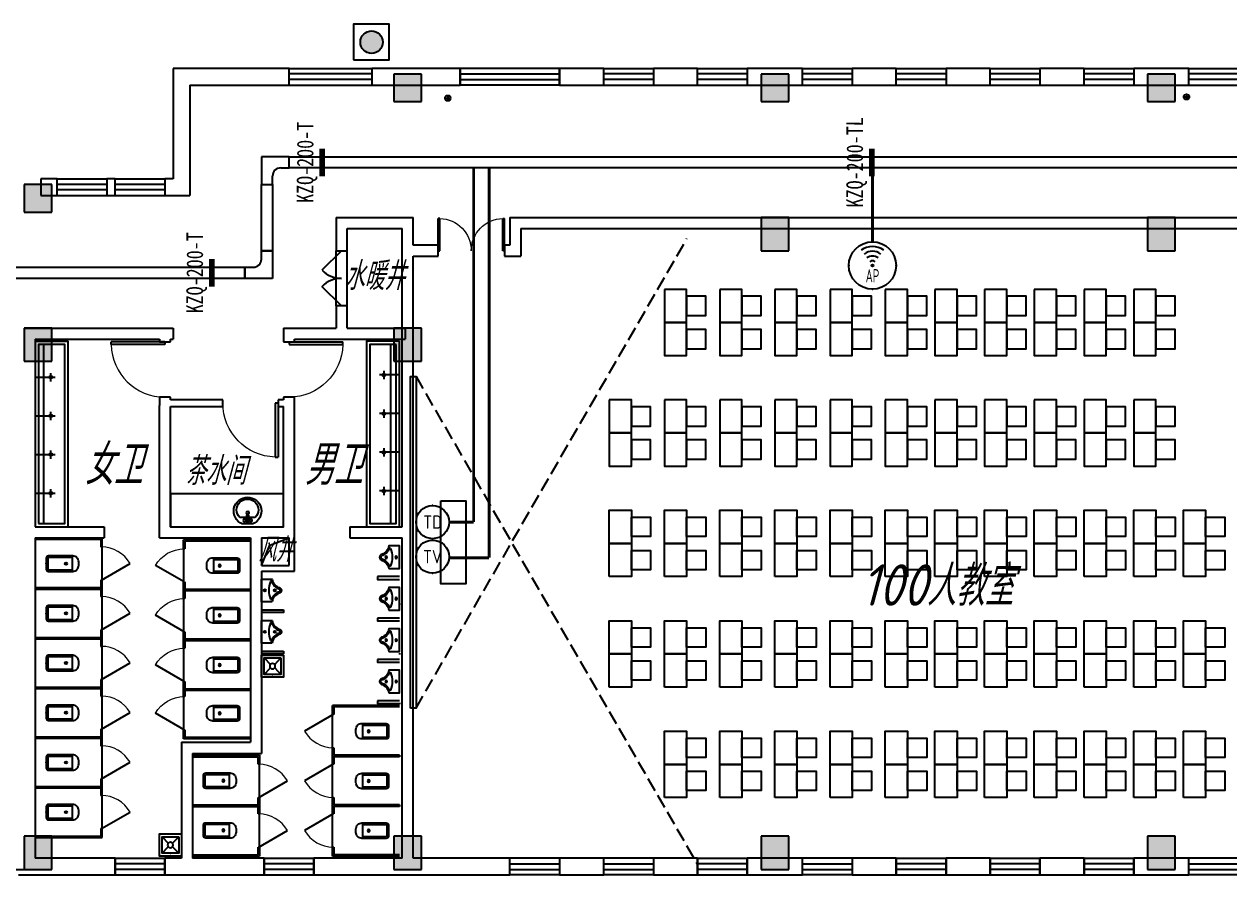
# Model space of a CAD drawing. Extents: x 1333527 to 1855755, y 1020844 to 1581249.
# Drawn here: x 1414274 to 1436099, y 1116977 to 1132380 of the extents above; entities that cross this region are included whole.
import ezdxf
from ezdxf.enums import TextEntityAlignment as Align

# ---------------------------------------------------------------- set-up
doc = ezdxf.new("R2010")
doc.units = 0
doc.header["$LTSCALE"] = 1000
doc.header["$PDSIZE"] = 5
doc.linetypes.add('DASH', pattern=[0.35, 0.25, -0.1])
doc.layers.add('1-建筑底图', color=8, linetype='Continuous', plot=False)
for name, color, linetype in [('CABLETRAY_PDS', 4, 'Continuous'), ('EQUIP-通讯', 3, 'Continuous'), ('WIRE-综合布线', 5, 'Continuous'), ('厨卫', 252, 'Continuous'), ('家具', 8, 'Continuous'), ('建筑-柱子', 9, 'Continuous'), ('建筑-柱子-填充', 8, 'Continuous'), ('抗震支吊架', 2, 'Continuous'), ('排水', 153, 'Continuous'), ('防火分区', 6, 'Continuous')]:
    doc.layers.add(name, color=color, linetype=linetype)
doc.styles.add('_TEL_ATTDEF', font='gbenor', dxfattribs={"bigfont": 'gbcbig'})
doc.styles.add('_TEL_DIM', font='SIMPLEX', dxfattribs={"width": 0.8, "height": 3.5, "bigfont": 'HZTXT'})
doc.styles.add('kzcad', font='', dxfattribs={"width": 0.8})
doc.styles.get("Standard").update_dxf_attribs({"font": 'gbeitc.shx', "bigfont": 'gbcbig.shx'})
doc.styles.get('kzcad').set_extended_font_data('SimSun')
doc.linetypes.add('JIEDI', pattern='A,1.25,-0.25,0.25,-0.25,0.625,["/",Standard,S=0.6,R=0,X=0,Y=-0.3],0.625,-0.25,0.25,-0.25', length=4)

# ---------------------------------------------------------------- blocks, each defined once
blk = doc.blocks.new('$equip_U$00000076(win7-PC-hzk)')
blk.add_circle((0, 0.5), 0.5)
for p in [(0, 0.999), (-0.5, 0.5), (0.5, 0.5)]:
    blk.add_point(p)
at = {"color": 7, "style": '_TEL_DIM'}
blk.add_attdef('$TEXT$', text='', height=0.4, dxfattribs=at).set_placement((0, 0.5), align=Align.MIDDLE_CENTER)
at = {"color": 7, "style": '_TEL_DIM', "flags": 1}
for tag in ['A', 'REMARK']:
    blk.add_attdef(tag, text='', height=0.00002, dxfattribs=at).set_placement((0, 0), align=Align.MIDDLE_CENTER)
blk = doc.blocks.new('$equip_U$00000088(win7-PC-hzk)')
blk.add_circle((0, 0.5), 0.5)
for p in [(0, 0.999), (-0.5, 0.5), (0.5, 0.5)]:
    blk.add_point(p)
at = {"color": 7, "style": '_TEL_DIM'}
blk.add_attdef('$TEXT$', text='', height=0.4, dxfattribs=at).set_placement((0, 0.5), align=Align.MIDDLE_CENTER)
at = {"color": 7, "style": '_TEL_DIM', "flags": 1}
for tag in ['A', 'REMARK']:
    blk.add_attdef(tag, text='', height=0.00002, dxfattribs=at).set_placement((0, 0), align=Align.MIDDLE_CENTER)
blk = doc.blocks.new('$equip_U$00000091(win7-PC-hzk)')
for radius in [0.714, 0.0272]:
    blk.add_circle((0, 0), radius)
for radius in [0.571, 0.428, 0.285, 0.143]:
    blk.add_arc((0, 0), radius, 53.7049, 126.2951)
for p in [(0, 0.714), (-0.714, 0), (0.714, 0), (0, -0.714)]:
    blk.add_point(p)
at = {"color": 7, "style": '_TEL_DIM', "flags": 1}
for tag in ['A', 'REMARK']:
    blk.add_attdef(tag, text='', height=0.00002, dxfattribs=at).set_placement((0, 0), align=Align.MIDDLE_CENTER)
at = {"color": 7, "style": '_TEL_DIM', "width": 0.7}
blk.add_attdef('$TEXT$', text='', height=0.4, dxfattribs=at).set_placement((0, -0.31), align=Align.MIDDLE_CENTER)
blk = doc.blocks.new('jj')
at = {"layer": '家具', "linetype": 'DASH'}
for points in [[(710804, 819533), (715712, 828033)], [(710804, 825533), (715896, 816713)]]:
    blk.add_lwpolyline(points, dxfattribs=at)
at = {"layer": '家具'}
for points in [[(715304, 827113), (715304, 826513), (715704, 826513), (715704, 827113)], [(715704, 826988), (715704, 826638), (716054, 826638), (716054, 826988)], [(716304, 827113), (716304, 826513), (716704, 826513), (716704, 827113)], [(716704, 826988), (716704, 826638), (717054, 826638), (717054, 826988)], [(717304, 827113), (717304, 826513), (717704, 826513), (717704, 827113)], [(717704, 826988), (717704, 826638), (718054, 826638), (718054, 826988)], [(718304, 827113), (718304, 826513), (718704, 826513), (718704, 827113)], [(718704, 826988), (718704, 826638), (719054, 826638), (719054, 826988)], [(719304, 827113), (719304, 826513), (719704, 826513), (719704, 827113)], [(719704, 826988), (719704, 826638), (720054, 826638), (720054, 826988)], [(720204, 827113), (720204, 826513), (720604, 826513), (720604, 827113)], [(720604, 826988), (720604, 826638), (720954, 826638), (720954, 826988)], [(721104, 827113), (721104, 826513), (721504, 826513), (721504, 827113)], [(721504, 826988), (721504, 826638), (721854, 826638), (721854, 826988)], [(722004, 827113), (722004, 826513), (722404, 826513), (722404, 827113)], [(722404, 826988), (722404, 826638), (722754, 826638), (722754, 826988)], [(722904, 827113), (722904, 826513), (723304, 826513), (723304, 827113)], [(723304, 826988), (723304, 826638), (723654, 826638), (723654, 826988)], [(723804, 827113), (723804, 826513), (724204, 826513), (724204, 827113)], [(724204, 826988), (724204, 826638), (724554, 826638), (724554, 826988)], [(715304, 826513), (715304, 825913), (715704, 825913), (715704, 826513)], [(715704, 826388), (715704, 826038), (716054, 826038), (716054, 826388)], [(716304, 826513), (716304, 825913), (716704, 825913), (716704, 826513)], [(716704, 826388), (716704, 826038), (717054, 826038), (717054, 826388)], [(717304, 826513), (717304, 825913), (717704, 825913), (717704, 826513)], [(717704, 826388), (717704, 826038), (718054, 826038), (718054, 826388)], [(718304, 826513), (718304, 825913), (718704, 825913), (718704, 826513)], [(718704, 826388), (718704, 826038), (719054, 826038), (719054, 826388)], [(719304, 826513), (719304, 825913), (719704, 825913), (719704, 826513)], [(719704, 826388), (719704, 826038), (720054, 826038), (720054, 826388)], [(720204, 826513), (720204, 825913), (720604, 825913), (720604, 826513)], [(720604, 826388), (720604, 826038), (720954, 826038), (720954, 826388)], [(721104, 826513), (721104, 825913), (721504, 825913), (721504, 826513)], [(721504, 826388), (721504, 826038), (721854, 826038), (721854, 826388)], [(722004, 826513), (722004, 825913), (722404, 825913), (722404, 826513)], [(722404, 826388), (722404, 826038), (722754, 826038), (722754, 826388)], [(722904, 826513), (722904, 825913), (723304, 825913), (723304, 826513)], [(723304, 826388), (723304, 826038), (723654, 826038), (723654, 826388)], [(723804, 826513), (723804, 825913), (724204, 825913), (724204, 826513)], [(724204, 826388), (724204, 826038), (724554, 826038), (724554, 826388)], [(710704, 819533), (710704, 825533), (710804, 825533), (710804, 819533)], [(714304, 825113), (714304, 824513), (714704, 824513), (714704, 825113)], [(714704, 824988), (714704, 824638), (715054, 824638), (715054, 824988)], [(715304, 825113), (715304, 824513), (715704, 824513), (715704, 825113)], [(715704, 824988), (715704, 824638), (716054, 824638), (716054, 824988)], [(716304, 825113), (716304, 824513), (716704, 824513), (716704, 825113)], [(716704, 824988), (716704, 824638), (717054, 824638), (717054, 824988)], [(717304, 825113), (717304, 824513), (717704, 824513), (717704, 825113)], [(717704, 824988), (717704, 824638), (718054, 824638), (718054, 824988)], [(718304, 825113), (718304, 824513), (718704, 824513), (718704, 825113)], [(718704, 824988), (718704, 824638), (719054, 824638), (719054, 824988)], [(719304, 825113), (719304, 824513), (719704, 824513), (719704, 825113)], [(719704, 824988), (719704, 824638), (720054, 824638), (720054, 824988)], [(720204, 825113), (720204, 824513), (720604, 824513), (720604, 825113)], [(720604, 824988), (720604, 824638), (720954, 824638), (720954, 824988)], [(721104, 825113), (721104, 824513), (721504, 824513), (721504, 825113)], [(721504, 824988), (721504, 824638), (721854, 824638), (721854, 824988)], [(722004, 825113), (722004, 824513), (722404, 824513), (722404, 825113)], [(722404, 824988), (722404, 824638), (722754, 824638), (722754, 824988)], [(722904, 825113), (722904, 824513), (723304, 824513), (723304, 825113)], [(723304, 824988), (723304, 824638), (723654, 824638), (723654, 824988)], [(723804, 825113), (723804, 824513), (724204, 824513), (724204, 825113)], [(724204, 824988), (724204, 824638), (724554, 824638), (724554, 824988)], [(714304, 824513), (714304, 823913), (714704, 823913), (714704, 824513)], [(714704, 824388), (714704, 824038), (715054, 824038), (715054, 824388)], [(715304, 824513), (715304, 823913), (715704, 823913), (715704, 824513)], [(715704, 824388), (715704, 824038), (716054, 824038), (716054, 824388)], [(716304, 824513), (716304, 823913), (716704, 823913), (716704, 824513)], [(716704, 824388), (716704, 824038), (717054, 824038), (717054, 824388)], [(717304, 824513), (717304, 823913), (717704, 823913), (717704, 824513)], [(717704, 824388), (717704, 824038), (718054, 824038), (718054, 824388)], [(718304, 824513), (718304, 823913), (718704, 823913), (718704, 824513)], [(718704, 824388), (718704, 824038), (719054, 824038), (719054, 824388)], [(719304, 824513), (719304, 823913), (719704, 823913), (719704, 824513)], [(719704, 824388), (719704, 824038), (720054, 824038), (720054, 824388)], [(720204, 824513), (720204, 823913), (720604, 823913), (720604, 824513)], [(720604, 824388), (720604, 824038), (720954, 824038), (720954, 824388)], [(721104, 824513), (721104, 823913), (721504, 823913), (721504, 824513)], [(721504, 824388), (721504, 824038), (721854, 824038), (721854, 824388)], [(722004, 824513), (722004, 823913), (722404, 823913), (722404, 824513)], [(722404, 824388), (722404, 824038), (722754, 824038), (722754, 824388)], [(722904, 824513), (722904, 823913), (723304, 823913), (723304, 824513)], [(723304, 824388), (723304, 824038), (723654, 824038), (723654, 824388)], [(723804, 824513), (723804, 823913), (724204, 823913), (724204, 824513)], [(724204, 824388), (724204, 824038), (724554, 824038), (724554, 824388)], [(711254, 823283), (711704, 823283), (711704, 821783), (711254, 821783)], [(714304, 822513), (714304, 823113), (714704, 823113), (714704, 822513)], [(715304, 822513), (715304, 823113), (715704, 823113), (715704, 822513)], [(716304, 822513), (716304, 823113), (716704, 823113), (716704, 822513)], [(717304, 822513), (717304, 823113), (717704, 823113), (717704, 822513)], [(718304, 822513), (718304, 823113), (718704, 823113), (718704, 822513)], [(719304, 822513), (719304, 823113), (719704, 823113), (719704, 822513)], [(720204, 822513), (720204, 823113), (720604, 823113), (720604, 822513)], [(721104, 822513), (721104, 823113), (721504, 823113), (721504, 822513)], [(722004, 822513), (722004, 823113), (722404, 823113), (722404, 822513)], [(722904, 822513), (722904, 823113), (723304, 823113), (723304, 822513)], [(723804, 822513), (723804, 823113), (724204, 823113), (724204, 822513)], [(724704, 822513), (724704, 823113), (725104, 823113), (725104, 822513)], [(714704, 822638), (714704, 822988), (715054, 822988), (715054, 822638)], [(715704, 822638), (715704, 822988), (716054, 822988), (716054, 822638)], [(716704, 822638), (716704, 822988), (717054, 822988), (717054, 822638)], [(717704, 822638), (717704, 822988), (718054, 822988), (718054, 822638)], [(718704, 822638), (718704, 822988), (719054, 822988), (719054, 822638)], [(719704, 822638), (719704, 822988), (720054, 822988), (720054, 822638)], [(720604, 822638), (720604, 822988), (720954, 822988), (720954, 822638)], [(721504, 822638), (721504, 822988), (721854, 822988), (721854, 822638)], [(722404, 822638), (722404, 822988), (722754, 822988), (722754, 822638)], [(723304, 822638), (723304, 822988), (723654, 822988), (723654, 822638)], [(724204, 822638), (724204, 822988), (724554, 822988), (724554, 822638)], [(725104, 822638), (725104, 822988), (725454, 822988), (725454, 822638)], [(714304, 821913), (714304, 822513), (714704, 822513), (714704, 821913)], [(714704, 822038), (714704, 822388), (715054, 822388), (715054, 822038)], [(715304, 821913), (715304, 822513), (715704, 822513), (715704, 821913)], [(715704, 822038), (715704, 822388), (716054, 822388), (716054, 822038)], [(716304, 821913), (716304, 822513), (716704, 822513), (716704, 821913)], [(716704, 822038), (716704, 822388), (717054, 822388), (717054, 822038)], [(717304, 821913), (717304, 822513), (717704, 822513), (717704, 821913)], [(717704, 822038), (717704, 822388), (718054, 822388), (718054, 822038)], [(718304, 821913), (718304, 822513), (718704, 822513), (718704, 821913)], [(718704, 822038), (718704, 822388), (719054, 822388), (719054, 822038)], [(719304, 821913), (719304, 822513), (719704, 822513), (719704, 821913)], [(719704, 822038), (719704, 822388), (720054, 822388), (720054, 822038)], [(720204, 821913), (720204, 822513), (720604, 822513), (720604, 821913)], [(720604, 822038), (720604, 822388), (720954, 822388), (720954, 822038)], [(721104, 821913), (721104, 822513), (721504, 822513), (721504, 821913)], [(721504, 822038), (721504, 822388), (721854, 822388), (721854, 822038)], [(722004, 821913), (722004, 822513), (722404, 822513), (722404, 821913)], [(722404, 822038), (722404, 822388), (722754, 822388), (722754, 822038)], [(722904, 821913), (722904, 822513), (723304, 822513), (723304, 821913)], [(723304, 822038), (723304, 822388), (723654, 822388), (723654, 822038)], [(723804, 821913), (723804, 822513), (724204, 822513), (724204, 821913)], [(724204, 822038), (724204, 822388), (724554, 822388), (724554, 822038)], [(724704, 821913), (724704, 822513), (725104, 822513), (725104, 821913)], [(725104, 822038), (725104, 822388), (725454, 822388), (725454, 822038)], [(714304, 820513), (714304, 821113), (714704, 821113), (714704, 820513)], [(715304, 820513), (715304, 821113), (715704, 821113), (715704, 820513)], [(716304, 820513), (716304, 821113), (716704, 821113), (716704, 820513)], [(717304, 820513), (717304, 821113), (717704, 821113), (717704, 820513)], [(718304, 820513), (718304, 821113), (718704, 821113), (718704, 820513)], [(719304, 820513), (719304, 821113), (719704, 821113), (719704, 820513)], [(720204, 820513), (720204, 821113), (720604, 821113), (720604, 820513)], [(721104, 820513), (721104, 821113), (721504, 821113), (721504, 820513)], [(722004, 820513), (722004, 821113), (722404, 821113), (722404, 820513)], [(722904, 820513), (722904, 821113), (723304, 821113), (723304, 820513)], [(723804, 820513), (723804, 821113), (724204, 821113), (724204, 820513)], [(724704, 820513), (724704, 821113), (725104, 821113), (725104, 820513)], [(714704, 820638), (714704, 820988), (715054, 820988), (715054, 820638)], [(715704, 820638), (715704, 820988), (716054, 820988), (716054, 820638)], [(716704, 820638), (716704, 820988), (717054, 820988), (717054, 820638)], [(717704, 820638), (717704, 820988), (718054, 820988), (718054, 820638)], [(718704, 820638), (718704, 820988), (719054, 820988), (719054, 820638)], [(719704, 820638), (719704, 820988), (720054, 820988), (720054, 820638)], [(720604, 820638), (720604, 820988), (720954, 820988), (720954, 820638)], [(721504, 820638), (721504, 820988), (721854, 820988), (721854, 820638)], [(722404, 820638), (722404, 820988), (722754, 820988), (722754, 820638)], [(723304, 820638), (723304, 820988), (723654, 820988), (723654, 820638)], [(724204, 820638), (724204, 820988), (724554, 820988), (724554, 820638)], [(725104, 820638), (725104, 820988), (725454, 820988), (725454, 820638)], [(714304, 819913), (714304, 820513), (714704, 820513), (714704, 819913)], [(715304, 819913), (715304, 820513), (715704, 820513), (715704, 819913)], [(716304, 819913), (716304, 820513), (716704, 820513), (716704, 819913)], [(717304, 819913), (717304, 820513), (717704, 820513), (717704, 819913)], [(718304, 819913), (718304, 820513), (718704, 820513), (718704, 819913)], [(719304, 819913), (719304, 820513), (719704, 820513), (719704, 819913)], [(720204, 819913), (720204, 820513), (720604, 820513), (720604, 819913)], [(721104, 819913), (721104, 820513), (721504, 820513), (721504, 819913)], [(722004, 819913), (722004, 820513), (722404, 820513), (722404, 819913)], [(722904, 819913), (722904, 820513), (723304, 820513), (723304, 819913)], [(723804, 819913), (723804, 820513), (724204, 820513), (724204, 819913)], [(724704, 819913), (724704, 820513), (725104, 820513), (725104, 819913)], [(714704, 820038), (714704, 820388), (715054, 820388), (715054, 820038)], [(715704, 820038), (715704, 820388), (716054, 820388), (716054, 820038)], [(716704, 820038), (716704, 820388), (717054, 820388), (717054, 820038)], [(717704, 820038), (717704, 820388), (718054, 820388), (718054, 820038)], [(718704, 820038), (718704, 820388), (719054, 820388), (719054, 820038)], [(719704, 820038), (719704, 820388), (720054, 820388), (720054, 820038)], [(720604, 820038), (720604, 820388), (720954, 820388), (720954, 820038)], [(721504, 820038), (721504, 820388), (721854, 820388), (721854, 820038)], [(722404, 820038), (722404, 820388), (722754, 820388), (722754, 820038)], [(723304, 820038), (723304, 820388), (723654, 820388), (723654, 820038)], [(724204, 820038), (724204, 820388), (724554, 820388), (724554, 820038)], [(725104, 820038), (725104, 820388), (725454, 820388), (725454, 820038)], [(715304, 818513), (715304, 819113), (715704, 819113), (715704, 818513)], [(716304, 818513), (716304, 819113), (716704, 819113), (716704, 818513)], [(717304, 818513), (717304, 819113), (717704, 819113), (717704, 818513)], [(718304, 818513), (718304, 819113), (718704, 819113), (718704, 818513)], [(719304, 818513), (719304, 819113), (719704, 819113), (719704, 818513)], [(720204, 818513), (720204, 819113), (720604, 819113), (720604, 818513)], [(721104, 818513), (721104, 819113), (721504, 819113), (721504, 818513)], [(722004, 818513), (722004, 819113), (722404, 819113), (722404, 818513)], [(722904, 818513), (722904, 819113), (723304, 819113), (723304, 818513)], [(723804, 818513), (723804, 819113), (724204, 819113), (724204, 818513)], [(724704, 818513), (724704, 819113), (725104, 819113), (725104, 818513)], [(715704, 818638), (715704, 818988), (716054, 818988), (716054, 818638)], [(716704, 818638), (716704, 818988), (717054, 818988), (717054, 818638)], [(717704, 818638), (717704, 818988), (718054, 818988), (718054, 818638)], [(718704, 818638), (718704, 818988), (719054, 818988), (719054, 818638)], [(719704, 818638), (719704, 818988), (720054, 818988), (720054, 818638)], [(720604, 818638), (720604, 818988), (720954, 818988), (720954, 818638)], [(721504, 818638), (721504, 818988), (721854, 818988), (721854, 818638)], [(722404, 818638), (722404, 818988), (722754, 818988), (722754, 818638)], [(723304, 818638), (723304, 818988), (723654, 818988), (723654, 818638)], [(724204, 818638), (724204, 818988), (724554, 818988), (724554, 818638)], [(725104, 818638), (725104, 818988), (725454, 818988), (725454, 818638)], [(715304, 817913), (715304, 818513), (715704, 818513), (715704, 817913)], [(716304, 817913), (716304, 818513), (716704, 818513), (716704, 817913)], [(717304, 817913), (717304, 818513), (717704, 818513), (717704, 817913)], [(718304, 817913), (718304, 818513), (718704, 818513), (718704, 817913)], [(719304, 817913), (719304, 818513), (719704, 818513), (719704, 817913)], [(720204, 817913), (720204, 818513), (720604, 818513), (720604, 817913)], [(721104, 817913), (721104, 818513), (721504, 818513), (721504, 817913)], [(722004, 817913), (722004, 818513), (722404, 818513), (722404, 817913)], [(722904, 817913), (722904, 818513), (723304, 818513), (723304, 817913)], [(723804, 817913), (723804, 818513), (724204, 818513), (724204, 817913)], [(724704, 817913), (724704, 818513), (725104, 818513), (725104, 817913)], [(715704, 818038), (715704, 818388), (716054, 818388), (716054, 818038)], [(716704, 818038), (716704, 818388), (717054, 818388), (717054, 818038)], [(717704, 818038), (717704, 818388), (718054, 818388), (718054, 818038)], [(718704, 818038), (718704, 818388), (719054, 818388), (719054, 818038)], [(719704, 818038), (719704, 818388), (720054, 818388), (720054, 818038)], [(720604, 818038), (720604, 818388), (720954, 818388), (720954, 818038)], [(721504, 818038), (721504, 818388), (721854, 818388), (721854, 818038)], [(722404, 818038), (722404, 818388), (722754, 818388), (722754, 818038)], [(723304, 818038), (723304, 818388), (723654, 818388), (723654, 818038)], [(724204, 818038), (724204, 818388), (724554, 818388), (724554, 818038)], [(725104, 818038), (725104, 818388), (725454, 818388), (725454, 818038)]]:
    blk.add_lwpolyline(points, close=True, dxfattribs=at)
blk = doc.blocks.new('$lvtry$00000202')
at = {"color": 0}
for p, q in [((-110, -40, 0), (-110, -470, 0)), ((100, -30, 0), (-100, -30, 0)), ((110, -470, 0), (110, -40, 0)), ((140, -470, 0), (-140, -470, 0))]:
    blk.add_line(p, q, dxfattribs=at)
at = {"color": 0, "elevation": 0}
blk.add_lwpolyline([(140, -40, 0.414214), (100, 0), (-100, 0, 0.414214), (-140, -40), (-140, -480, 0.414214), (-30, -590), (30, -590, 0.414214), (140, -480)], format="xyb", close=True, dxfattribs=at)
at = {"color": 0}
blk.add_circle((0, -359, 0), 20, dxfattribs=at)
for centre, start, end in [((-100, -40, 0), 90, 180), ((100, -40, 0), 0, 90)]:
    blk.add_arc(centre, 10, start, end, dxfattribs=at)
for p in [(0, 0, 0), (0, -359, 0)]:
    blk.add_point(p, dxfattribs=at)
blk = doc.blocks.new('$TCHSYS$APDOOR2D')
blk.add_line((0.5, 0), (0, 0.866))
at = {"lineweight": 13}
blk.add_arc((0.5, 0), 1, 120, 180, dxfattribs=at)
blk = doc.blocks.new('jjj')
at = {"layer": '家具'}
for p, q in [((710644, 826153), (710644, 822913)), ((710804, 825603), (710444, 825603)), ((710804, 824903), (710444, 824903)), ((710804, 824203), (710444, 824203)), ((710804, 823503), (710444, 823503))]:
    blk.add_line(p, q, dxfattribs=at)
for points in [[(710804, 826213), (710204, 826213), (710204, 822853), (710804, 822853), (710804, 826213)], [(710519, 825678), (710519, 825528)], [(710519, 824978), (710519, 824828)], [(710519, 824278), (710519, 824128)], [(710519, 823578), (710519, 823428)]]:
    blk.add_lwpolyline(points, dxfattribs=at)
blk.add_lwpolyline([(710744, 826153), (710264, 826153), (710264, 822913), (710744, 822913)], close=True, dxfattribs=at)
for centre in [(710519, 825603), (710519, 824903), (710519, 824203), (710519, 823503)]:
    blk.add_circle(centre, 25, dxfattribs=at)
blk = doc.blocks.new('$lvtry$00000191')
for p, q in [((-150, -150), (-39, -269)), ((39, -269), (150, -150)), ((-150, -450), (-39, -331)), ((39, -331), (150, -450))]:
    blk.add_line(p, q)
for points in [[(200, -500), (200, -100), (-200, -100), (-200, -500)], [(150, -450), (150, -150), (-150, -150), (-150, -450)]]:
    blk.add_lwpolyline(points, close=True)
blk.add_circle((0, -300), 50)
blk.add_point((0, -150))
blk = doc.blocks.new('$lvtry$00000222')
at = {"layer": '厨卫', "elevation": 0}
blk.add_lwpolyline([(-205, -191), (-205, 0), (205, 0), (205, -191, 0.268068), (51, -323, -0.317765), (0, -360, -0.317765), (-51, -323, 0.268068)], format="xyb", close=True, dxfattribs=at)
at = {"layer": '厨卫'}
for centre in [(0, -60, 0), (0, -242, 0)]:
    blk.add_circle(centre, 20, dxfattribs=at)
for centre, radius, start, end in [((-152, -175, 0), 10, 114.1084, 248.1394), ((5, -526, 0), 395, 66.6675, 114.1084), ((-243, -401, 0), 233, 19.2639, 68.1394), ((243, -401, 0), 233, 110.4941, 160.7361), ((158, -173, 0), 10, 290.4941, 66.6675), ((0, -316, 0), 24, 199.2639, 269.4998), ((0, -316, 0), 24, 270.5002, 340.7361)]:
    blk.add_arc(centre, radius, start, end, dxfattribs=at)
for p in [(0, -60, 0), (0, -242, 0)]:
    blk.add_point(p, dxfattribs=at)
blk = doc.blocks.new('ng')
at = {"layer": '排水'}
for p, q in [((345991, 781358), (346091, 781358)), ((346041, 781408), (346041, 781308))]:
    blk.add_line(p, q, dxfattribs=at)
blk.add_circle((346041, 781358), 50, dxfattribs=at)
blk = doc.blocks.new('A$C4670417C')
at = {"layer": '建筑-柱子-填充'}
for points in [[(61200, 90300), (60700, 90300), (60700, 89800), (61200, 89800)], [(67850, 90300), (67350, 90300), (67350, 89800), (67850, 89800)], [(74850, 90300), (74350, 90300), (74350, 89800), (74850, 89800)], [(54500, 88300), (54000, 88300), (54000, 87800), (54500, 87800)], [(67850, 87700), (67350, 87700), (67350, 87100), (67850, 87100)], [(74850, 87700), (74350, 87700), (74350, 87100), (74850, 87100)], [(54500, 85700), (54000, 85700), (54000, 85100), (54500, 85100)], [(61200, 85700), (60700, 85700), (60700, 85100), (61200, 85100)], [(54500, 76500), (54000, 76500), (54000, 75900), (54500, 75900)], [(61200, 76500), (60700, 76500), (60700, 75900), (61200, 75900)], [(67850, 76500), (67350, 76500), (67350, 75900), (67850, 75900)], [(74850, 76500), (74350, 76500), (74350, 75900), (74850, 75900)]]:
    blk.add_hatch(color=256, dxfattribs=at).paths.add_polyline_path(points)
at = {"layer": '建筑-柱子'}
for p, q in [((61200, 90300), (60700, 90300)), ((60700, 90300), (60700, 89800)), ((61200, 89800), (61200, 90300)), ((67850, 90300), (67350, 90300)), ((67350, 90300), (67350, 89800)), ((67850, 89800), (67850, 90300)), ((74850, 90300), (74350, 90300)), ((74350, 90300), (74350, 89800)), ((74850, 89800), (74850, 90300)), ((60700, 89800), (61200, 89800)), ((67350, 89800), (67850, 89800)), ((74350, 89800), (74850, 89800)), ((54500, 88300), (54000, 88300)), ((54000, 88300), (54000, 87800)), ((54500, 87800), (54500, 88300)), ((54000, 87800), (54500, 87800)), ((67850, 87700), (67350, 87700)), ((67350, 87700), (67350, 87100)), ((67850, 87100), (67850, 87700)), ((74850, 87700), (74350, 87700)), ((74350, 87700), (74350, 87100)), ((74850, 87100), (74850, 87700)), ((67350, 87100), (67850, 87100)), ((74350, 87100), (74850, 87100)), ((54500, 85700), (54000, 85700)), ((54000, 85700), (54000, 85100)), ((54500, 85100), (54500, 85700)), ((61200, 85700), (60700, 85700)), ((60700, 85700), (60700, 85100)), ((61200, 85100), (61200, 85700)), ((54000, 85100), (54500, 85100)), ((60700, 85100), (61200, 85100)), ((54500, 76500), (54000, 76500)), ((54000, 76500), (54000, 75900)), ((54500, 75900), (54500, 76500)), ((61200, 76500), (60700, 76500)), ((60700, 76500), (60700, 75900)), ((61200, 75900), (61200, 76500)), ((67850, 76500), (67350, 76500)), ((67350, 76500), (67350, 75900)), ((67850, 75900), (67850, 76500)), ((74850, 76500), (74350, 76500)), ((74350, 76500), (74350, 75900)), ((74850, 75900), (74850, 76500)), ((54000, 75900), (54500, 75900)), ((60700, 75900), (61200, 75900)), ((67350, 75900), (67850, 75900)), ((74350, 75900), (74850, 75900))]:
    blk.add_line(p, q, dxfattribs=at)
blk = doc.blocks.new('A$C2CDD3BEF')
at = {"layer": '防火分区'}
h = blk.add_hatch(color=7, dxfattribs=at)
h.dxf.hatch_style = 1
edge = h.paths.add_edge_path()
edge.add_arc((460, 446), 282, 0, 360)
at = {"layer": '防火分区', "color": 7}
blk.add_lwpolyline([(0, 0), (900, 0), (900, 900), (0, 900)], close=True, dxfattribs=at)
blk.add_circle((460, 446), 282, dxfattribs=at)
blk = doc.blocks.new('$WINLIB2D$00000001')
at = {"color": 0}
for points in [[(-0.5, 0.5), (-0.5, -0.5)], [(-0.5, 0.5), (0.5, 0.5)], [(0.5, -0.5), (0.5, 0.5)], [(0.5, 0.167), (-0.5, 0.167)], [(0.5, -0.167), (-0.5, -0.167)], [(-0.5, -0.5), (0.5, -0.5)]]:
    blk.add_lwpolyline(points, dxfattribs=at)
blk = doc.blocks.new('$DorLib2D$00000116')
at = {"color": 0}
for p, q in [((-0.5, 0), (-0.146, 0.354)), ((0.5, 0), (0.146, 0.354))]:
    blk.add_line(p, q, dxfattribs=at)
for centre, start, end in [((-0.5, 0), 0, 45), ((0.5, 0), 135, 180)]:
    blk.add_arc(centre, 0.5, start, end, dxfattribs=at)
blk = doc.blocks.new('$DorLib2D$00000001')
for p, q in [((0.45, 0.975), (0.5, 0.975)), ((0.45, 0), (0.45, 0.975)), ((0.5, 0), (0.5, 0.975)), ((0.5, 0), (0.45, 0))]:
    blk.add_line(p, q)
at = {"lineweight": 13}
blk.add_arc((0.475, 0), 0.975, 91.4693, 180, dxfattribs=at)
blk = doc.blocks.new('$plan$00001628')
for p, q in [((-20, 0), (20, 0)), ((20, 0), (20, -150)), ((-23, -104), (-144, -104)), ((-20, -150), (-20, 0)), ((20, -150), (-20, -150)), ((136, -104), (24, -104))]:
    blk.add_line(p, q)
blk.add_lwpolyline([(-97, 9, 5.110404), (92, 9)], format="xyb", close=True)
for centre, radius in [((-57, -52), 26.7), ((0, -190), 27.8), ((57, -52), 26.7)]:
    blk.add_circle(centre, radius)
blk.add_arc((-4, -243), 197, 135.2527, 44.7473)
blk = doc.blocks.new('$DorLib2D$00000002')
for p, q in [((-0.5, 0), (-0.5, 0.4875)), ((-0.475, 0.4875), (-0.5, 0.4875)), ((-0.475, 0), (-0.475, 0.4875)), ((0.475, 0), (0.475, 0.4875)), ((0.475, 0.4875), (0.5, 0.4875)), ((0.5, 0), (0.5, 0.4875)), ((-0.5, 0), (-0.475, 0)), ((0.5, 0), (0.475, 0))]:
    blk.add_line(p, q)
at = {"lineweight": 13}
for centre, start, end in [((-0.4875, 0), 0, 88.53072), ((0.4875, 0), 91.46928, 180)]:
    blk.add_arc(centre, 0.4875, start, end, dxfattribs=at)
blk = doc.blocks.new('1-二层建筑底图')
at = {"layer": '1-建筑底图', "color": 8}
for p, q in [((57500, 85900), (57500, 83900)), ((59600, 85900), (57500, 85900)), ((59600, 85600), (59600, 85900)), ((62700, 85900), (61100, 85900)), ((61100, 85900), (61100, 85600)), ((62700, 85600), (62700, 85900)), ((65300, 85900), (64500, 85900)), ((64500, 85900), (64500, 85600)), ((65300, 85600), (65300, 85900)), ((67000, 85900), (66200, 85900)), ((66200, 85900), (66200, 85600)), ((67000, 85600), (67000, 85900)), ((68900, 85900), (67900, 85900)), ((67900, 85900), (67900, 85600)), ((68900, 85600), (68900, 85900)), ((70600, 85900), (69800, 85900)), ((69800, 85900), (69800, 85600)), ((70600, 85600), (70600, 85900)), ((72300, 85900), (71500, 85900)), ((71500, 85900), (71500, 85600)), ((72300, 85600), (72300, 85900)), ((74000, 85900), (73200, 85900)), ((73200, 85900), (73200, 85600)), ((74000, 85600), (74000, 85900)), ((75900, 85900), (74900, 85900)), ((74900, 85900), (74900, 85600)), ((75900, 85600), (75900, 85900)), ((57800, 85600), (57800, 83600)), ((57800, 85600), (59600, 85600)), ((61100, 85600), (62700, 85600)), ((64500, 85600), (65300, 85600)), ((66200, 85600), (67000, 85600)), ((67900, 85600), (68900, 85600)), ((69800, 85600), (70600, 85600)), ((71500, 85600), (72300, 85600)), ((73200, 85600), (74000, 85600)), ((74900, 85600), (75900, 85600)), ((55399.4, 83900), (55100, 83900)), ((55100, 83900), (55100, 83600)), ((55399.4, 83600), (55399.4, 83900)), ((56450, 83900), (56299.4, 83900)), ((56299.4, 83900), (56299.4, 83600)), ((56450, 83600), (56450, 83900)), ((57500, 83900), (57350, 83900)), ((57350, 83900), (57350, 83600)), ((55100, 83600), (55399.4, 83600)), ((56299.4, 83600), (56450, 83600)), ((57350, 83600), (57800, 83600)), ((60450, 83200), (60450, 82600)), ((60450, 83200), (61850, 83200)), ((61850, 82700), (61850, 83200)), ((63600, 83200), (78900, 83200)), ((63600, 83200), (63600, 82700)), ((60650, 82600), (60650, 83000)), ((60650, 83000), (61650, 83000)), ((61650, 82600), (61650, 83000)), ((63800, 83000), (78700, 83000)), ((63800, 83000), (63800, 82500)), ((60450, 82600), (60650, 82600)), ((60450, 81600), (60450, 82600)), ((60650, 81600), (60650, 82600)), ((61650, 77600), (61650, 82600)), ((62300, 82700), (61850, 82700)), ((61850, 82500), (62300, 82500)), ((61850, 77500), (61850, 82500)), ((62300, 82500), (62300, 82700)), ((63600, 82700), (63500, 82700)), ((63500, 82700), (63500, 82500)), ((63500, 82500), (63800, 82500)), ((60650, 81600), (60450, 81600)), ((60450, 81600), (60450, 81200)), ((60650, 81200), (60650, 81600)), ((54800, 81200), (57350, 81200)), ((57350, 81200), (57500, 81200)), ((57500, 81200), (57500, 81000)), ((59500, 81200), (59500, 80950)), ((59500, 81200), (60450, 81200)), ((60650, 81200), (61700, 81200)), ((61700, 81200), (61700, 81000)), ((55000, 81000), (55000, 79000)), ((55000, 81000), (57250, 81000)), ((57250, 81000), (57250, 80950)), ((57450, 81000), (57500, 81000)), ((57450, 80950), (57450, 81000)), ((59700, 80950), (59700, 81000)), ((59700, 81000), (60550, 81000)), ((60550, 81000), (61700, 81000)), ((57250, 80950), (57450, 80950)), ((59500, 80950), (59700, 80950)), ((57450, 79950), (57250, 79950)), ((57250, 79950), (57250, 79800)), ((57450, 79900), (57450, 79950)), ((58400, 79900), (57450, 79900)), ((58400, 79780), (58400, 79900)), ((59500, 79900), (59400, 79900)), ((59400, 79900), (59400, 79780)), ((59700, 79950), (59500, 79950)), ((59500, 79950), (59500, 79900)), ((59700, 79800), (59700, 79950)), ((57250, 77400), (57250, 79800)), ((57450, 79780), (58400, 79780)), ((57450, 77600), (57450, 79780)), ((59400, 79780), (59500, 79780)), ((59500, 77600), (59500, 79780)), ((59700, 77500), (59700, 79800)), ((55000, 79000), (55000, 77600)), ((55000, 77600), (56250, 77600)), ((56250, 77600), (56250, 77400)), ((57450, 77600), (59000, 77600)), ((59000, 77600), (59500, 77600)), ((59700, 76800), (59700, 77500)), ((60700, 77600), (61650, 77600)), ((60700, 77600), (60700, 77400)), ((61850, 71600), (61850, 77500)), ((55000, 77400), (56212.5, 77400)), ((55000, 77400), (55000, 77375)), ((55000, 77400), (56250, 77400)), ((55000, 77400), (55000, 71600)), ((55000, 77375), (56187.5, 77375)), ((56187.5, 77375), (56187.5, 77237.5)), ((56212.5, 77237.5), (56212.5, 77400)), ((57250, 77400), (58900, 77400)), ((57687.5, 77202.5), (57687.5, 77365)), ((58900, 77365), (57687.5, 77365)), ((57712.5, 77340), (57712.5, 77202.5)), ((58900, 77340), (57712.5, 77340)), ((58900, 77400), (58900, 76900)), ((59100, 77400), (59100, 76900)), ((59100, 77400), (59600, 77400)), ((59600, 76900), (59600, 77400)), ((60700, 77400), (61650, 77400)), ((61650, 71600), (61650, 77400)), ((56187.5, 77237.5), (56212.5, 77237.5)), ((56212.5, 72137.5), (56212.5, 77237.5)), ((57687.5, 77202.5), (57687.5, 73927.5)), ((57712.5, 77202.5), (57687.5, 77202.5)), ((58900, 76900), (58900, 73700)), ((59100, 76900), (59600, 76900)), ((56212.5, 76637.5), (56187.5, 76637.5)), ((56187.5, 76637.5), (56187.5, 76500)), ((56212.5, 76487.6), (56212.5, 76637.5)), ((59100, 76800), (59700, 76800)), ((59100, 76800), (59100, 73500)), ((61600, 76700), (61200, 76700)), ((55000, 76500), (56187.5, 76500)), ((55000, 76500), (55000, 76475)), ((55000, 76475), (56187.5, 76475)), ((56187.5, 76475), (56187.5, 76337.5)), ((56212.5, 76337.5), (56212.5, 76487.5)), ((57687.5, 76452.6), (57687.5, 76602.5)), ((57687.5, 76302.5), (57687.5, 76465)), ((58900, 76465), (57687.5, 76465)), ((57712.5, 76602.5), (57712.5, 76465)), ((57712.5, 76440), (57712.5, 76302.5)), ((58900, 76440), (57712.5, 76440)), ((58900, 76465), (58900, 76440)), ((56187.5, 76337.5), (56212.5, 76337.5)), ((57712.5, 76302.5), (57687.5, 76302.5)), ((59100, 76215), (59100, 76190)), ((61600, 76215), (61600, 76190)), ((59100, 76100), (59500, 76100)), ((56212.5, 75737.5), (56187.5, 75737.5)), ((56187.5, 75737.5), (56187.5, 75600)), ((56212.5, 75575), (56212.5, 75737.5)), ((61600, 75950), (61200, 75950)), ((55000, 75600), (56187.5, 75600)), ((55000, 75600), (55000, 75575)), ((55000, 75600), (56212.5, 75600)), ((55000, 75600), (55000, 75575)), ((55000, 75575), (56212.5, 75575)), ((55000, 75575), (56187.5, 75575)), ((56187.5, 75575), (56187.5, 75437.5)), ((56212.5, 75437.5), (56212.5, 75600)), ((57687.5, 75552.6), (57687.5, 75702.5)), ((57687.5, 75702.5), (57712.5, 75702.5)), ((57687.5, 75402.5), (57687.5, 75552.5)), ((57712.5, 75702.5), (57712.5, 75565)), ((58900, 75565), (57712.5, 75565)), ((58900, 75540), (57712.5, 75540)), ((57712.5, 75540), (57712.5, 75402.5)), ((58900, 75565), (58900, 75540)), ((56187.5, 75437.5), (56212.5, 75437.5)), ((57712.5, 75402.5), (57687.5, 75402.5)), ((59100, 75350), (59500, 75350)), ((61600, 75315), (61600, 75290)), ((61600, 75200), (61200, 75200)), ((55000, 74700), (56187.5, 74700)), ((55000, 74700), (55000, 74675)), ((55000, 74675), (56187.5, 74675)), ((56212.5, 74837.5), (56187.5, 74837.5)), ((56187.5, 74837.5), (56187.5, 74700)), ((56187.5, 74675), (56187.5, 74537.5)), ((56212.5, 74687.6), (56212.5, 74837.5)), ((56212.5, 74537.5), (56212.5, 74687.5)), ((57687.5, 74640), (57687.5, 74802.5)), ((57687.5, 74802.5), (57712.5, 74802.5)), ((57687.5, 74527.5), (57687.5, 74677.5)), ((57712.5, 74802.5), (57712.5, 74665)), ((58900, 74665), (57712.5, 74665)), ((57712.5, 74665), (57712.5, 74527.5)), ((56187.5, 74537.5), (56212.5, 74537.5)), ((58900, 74640), (57687.5, 74640)), ((57712.5, 74527.5), (57687.5, 74527.5)), ((61600, 74450), (61200, 74450)), ((61600, 74365), (60387.5, 74365)), ((60387.5, 74202.5), (60387.5, 74365)), ((61600, 74340), (60387.5, 74340)), ((61600, 74365), (60412.5, 74365)), ((61600, 74340), (60412.5, 74340)), ((60412.5, 74340), (60412.5, 74202.5)), ((61600, 74415), (61600, 74390)), ((61600, 74415), (61600, 74390)), ((60387.5, 71802.5), (60387.5, 74202.5)), ((60412.5, 74202.5), (60387.5, 74202.5)), ((55000, 73800), (56187.5, 73800)), ((55000, 73800), (55000, 73775)), ((55000, 73800), (56212.5, 73800)), ((55000, 73800), (55000, 73775)), ((55000, 73775), (56212.5, 73775)), ((55000, 73775), (56187.5, 73775)), ((56212.5, 73937.5), (56187.5, 73937.5)), ((56187.5, 73937.5), (56187.5, 73800)), ((56187.5, 73775), (56187.5, 73637.5)), ((56212.5, 73775), (56212.5, 73937.5)), ((56212.5, 73637.5), (56212.5, 73800)), ((57687.5, 73765), (57687.5, 73927.5)), ((57687.5, 73927.5), (57712.5, 73927.5)), ((57712.5, 73927.5), (57712.5, 73790)), ((58900, 73790), (57712.5, 73790)), ((56187.5, 73637.5), (56212.5, 73637.5)), ((57650, 73700), (58900, 73700)), ((57650, 73700), (57650, 71600)), ((58900, 73765), (57687.5, 73765)), ((60387.5, 73440), (60387.5, 73602.5)), ((60387.5, 73602.5), (60412.5, 73602.5)), ((60412.5, 73602.5), (60412.5, 73465)), ((57850, 73500), (59100, 73500)), ((57850, 73500), (57850, 71600)), ((57850, 73465), (59062.5, 73465)), ((57850, 73440), (59037.5, 73440)), ((59037.5, 73302.5), (59037.5, 73440)), ((59062.5, 73465), (59062.5, 73302.5)), ((60387.5, 73302.5), (60387.5, 73452.5)), ((61600, 73440), (60387.5, 73440)), ((61600, 73465), (60412.5, 73465)), ((61600, 73465), (60412.5, 73465)), ((61600, 73440), (60412.5, 73440)), ((60412.5, 73440), (60412.5, 73302.5)), ((61600, 73465), (61600, 73440)), ((61600, 73465), (61600, 73440)), ((59062.5, 73302.5), (59037.5, 73302.5)), ((59062.5, 71802.5), (59062.5, 73302.5)), ((60412.5, 73302.5), (60387.5, 73302.5)), ((55000, 72900), (56187.5, 72900)), ((55000, 72900), (55000, 72875)), ((56212.5, 73037.5), (56187.5, 73037.5)), ((56187.5, 73037.5), (56187.5, 72900)), ((56212.5, 72887.6), (56212.5, 73037.5)), ((55000, 72875), (56187.5, 72875)), ((56187.5, 72875), (56187.5, 72737.5)), ((56187.5, 72737.5), (56212.5, 72737.5)), ((56212.5, 72737.5), (56212.5, 72887.5)), ((59037.5, 72565), (59037.5, 72702.5)), ((59037.5, 72702.5), (59062.5, 72702.5)), ((59062.5, 72702.5), (59062.5, 72540)), ((60387.5, 72540), (60387.5, 72702.5)), ((60387.5, 72702.5), (60412.5, 72702.5)), ((60412.5, 72702.5), (60412.5, 72565)), ((57850, 72565), (59037.5, 72565)), ((57850, 72565), (59037.5, 72565)), ((57850, 72540), (59062.5, 72540)), ((57850, 72540), (59037.5, 72540)), ((59037.5, 72402.5), (59037.5, 72540)), ((59062.5, 72552.4), (59062.5, 72402.5)), ((60387.5, 72402.5), (60387.5, 72552.5)), ((61600, 72540), (60387.5, 72540)), ((61600, 72565), (60412.5, 72565)), ((61600, 72565), (60412.5, 72565)), ((61600, 72540), (60412.5, 72540)), ((60412.5, 72540), (60412.5, 72402.5)), ((61600, 72565), (61600, 72540)), ((61600, 72565), (61600, 72540)), ((59062.5, 72402.5), (59037.5, 72402.5)), ((60412.5, 72402.5), (60387.5, 72402.5)), ((56212.5, 72137.5), (56187.5, 72137.5)), ((56187.5, 72137.5), (56187.5, 72000)), ((56212.5, 71975), (56212.5, 72137.5)), ((55000, 72000), (56187.5, 72000)), ((55000, 72000), (55000, 71975)), ((55000, 71975), (56212.5, 71975)), ((56450, 71600), (55000, 71600)), ((56450, 71300), (56450, 71600)), ((57650, 71600), (57350, 71600)), ((57350, 71600), (57350, 71300)), ((57850, 71665), (59037.5, 71665)), ((57850, 71640), (59062.5, 71640)), ((59149.4, 71600), (57850, 71600)), ((59037.5, 71665), (59037.5, 71802.5)), ((59037.5, 71802.5), (59062.5, 71802.5)), ((59062.5, 71802.5), (59062.5, 71640)), ((59149.4, 71300), (59149.4, 71600)), ((61650, 71600), (60049.4, 71600)), ((60049.4, 71600), (60049.4, 71300)), ((60387.5, 71640), (60387.5, 71802.5)), ((60387.5, 71802.5), (60412.5, 71802.5)), ((61600, 71640), (60387.5, 71640)), ((60412.5, 71802.5), (60412.5, 71665)), ((61600, 71665), (60412.5, 71665)), ((63600, 71600), (61850, 71600)), ((63600, 71300), (63600, 71600)), ((65300, 71600), (64500, 71600)), ((64500, 71600), (64500, 71300)), ((65300, 71300), (65300, 71600)), ((67000, 71600), (66200, 71600)), ((66200, 71600), (66200, 71300)), ((67000, 71300), (67000, 71600)), ((68900, 71600), (67900, 71600)), ((67900, 71600), (67900, 71300)), ((68900, 71300), (68900, 71600)), ((70600, 71600), (69800, 71600)), ((69800, 71600), (69800, 71300)), ((70600, 71300), (70600, 71600)), ((72300, 71600), (71500, 71600)), ((71500, 71600), (71500, 71300)), ((72300, 71300), (72300, 71600)), ((74000, 71600), (73200, 71600)), ((73200, 71600), (73200, 71300)), ((74000, 71300), (74000, 71600)), ((75900, 71600), (74900, 71600)), ((74900, 71600), (74900, 71300)), ((75900, 71300), (75900, 71600)), ((54700, 71300), (56450, 71300)), ((57350, 71300), (57750, 71300)), ((57750, 71300), (59149.4, 71300)), ((60049.4, 71300), (61750, 71300)), ((61750, 71300), (63600, 71300)), ((64500, 71300), (65300, 71300)), ((66200, 71300), (67000, 71300)), ((67900, 71300), (68900, 71300)), ((69800, 71300), (70600, 71300)), ((71500, 71300), (72300, 71300)), ((73200, 71300), (74000, 71300)), ((74900, 71300), (75900, 71300))]:
    blk.add_line(p, q, dxfattribs=at)
blk.add_lwpolyline([(57450, 78199.8), (57450, 77600), (59500, 77600), (59500, 78199.8)], close=True, dxfattribs=at)
for points in [[(59100, 76900), (59249.4, 77270.7), (59600, 77400)], [(61200, 76700), (61200, 76650), (61600, 76650)], [(59500, 76100), (59500, 76050), (59100, 76050)], [(61200, 75950), (61200, 75900), (61600, 75900)], [(59500, 75350), (59500, 75300), (59100, 75300)], [(61200, 75200), (61200, 75150), (61600, 75150)], [(61200, 74450), (61200, 74400), (61600, 74400)], [(46300, 71400), (46300, 71400), (54800, 71400), (54800, 71400)]]:
    blk.add_lwpolyline(points, dxfattribs=at)
for name, p, xscale, yscale, zscale in [('A$C2CDD3BEF', (60763.8, 86055.8), 0.7200000000000001, 0.7200000000000001, 0.7200000000000001), ('$WINLIB2D$00000001', (60350, 85750), 1500, -300, 300), ('$WINLIB2D$00000001', (63600, 85750), -1800, -300, 300), ('$WINLIB2D$00000001', (65750, 85750), 900, -300, 300), ('$WINLIB2D$00000001', (67450, 85750), 900, -300, 300), ('$WINLIB2D$00000001', (69350, 85750), 900, -300, 300), ('$WINLIB2D$00000001', (71050, 85750), 900, -300, 300), ('$WINLIB2D$00000001', (72750, 85750), 900, -300, 300), ('$WINLIB2D$00000001', (74450, 85750), 900, -300, 300), ('$WINLIB2D$00000001', (76350, 85750), 900, -300, 300)]:
    blk.add_blockref(name, p, dxfattribs=dict(at, xscale=xscale, yscale=yscale, zscale=zscale))
for name, p in [('A$C4670417C', (800, -4500)), ('ng', (-283566.5, -695995.3)), ('ng', (-270185.2, -695972.5)), ('jj', (-648904.1, -745212.6)), ('jjj', (-649204.1, -745252.6))]:
    blk.add_blockref(name, p, dxfattribs=at)
for name, p, xscale, yscale, zscale, rotation in [('$WINLIB2D$00000001', (55849.4, 83750), 900, -300, 300, 2.567734501829082e-08), ('$WINLIB2D$00000001', (56900, 83750), 900, -300, 300, 2.567734501829082e-08), ('$DorLib2D$00000002', (62900, 82600), -1200, 1200, 200, 1.581159203567495e-08), ('$DorLib2D$00000116', (60550, 82100), 1000, 1000, 200, 89.99999999473063), ('$DorLib2D$00000001', (57350, 80450), 1000, 1000, 200, 90), ('$DorLib2D$00000001', (59600, 80450), 1000, -1000, 200, 90), ('$DorLib2D$00000001', (58900, 79840), 1000, -1000, 120, 1.579481245565448e-08), ('$TCHSYS$APDOOR2D', (56200, 76937.5), -600, -600, 25, 90.00000039946814), ('$TCHSYS$APDOOR2D', (57700, 76902.5), 600, -600, 25, 269.9999996005319), ('$TCHSYS$APDOOR2D', (56200, 76037.5), -600, -600, 25, 90.00000058660213), ('$TCHSYS$APDOOR2D', (57700, 76002.5), 600, -600, 25, 269.9999996005319), ('$TCHSYS$APDOOR2D', (56200, 75137.5), -600, -600, 25, 90.00000039946814), ('$TCHSYS$APDOOR2D', (57700, 75102.5), 600, -600, 25, 269.9999994133979), ('$TCHSYS$APDOOR2D', (56200, 74237.5), -600, -600, 25, 90.00000058660213), ('$TCHSYS$APDOOR2D', (57700, 74227.5), 600, -600, 25, 269.9999994133979), ('$TCHSYS$APDOOR2D', (60400, 73902.5), -600, -600, 25, 270.0000005866021), ('$TCHSYS$APDOOR2D', (56200, 73337.5), -600, -600, 25, 90.00000039946814), ('$TCHSYS$APDOOR2D', (59050, 73002.5), -600, -600, 25, 90.00000039946814), ('$TCHSYS$APDOOR2D', (60400, 73002.5), -600, -600, 25, 270.0000005866021), ('$TCHSYS$APDOOR2D', (56200, 72437.5), -600, -600, 25, 90.00000058660213), ('$TCHSYS$APDOOR2D', (59050, 72102.5), -600, -600, 25, 90.00000058660213), ('$TCHSYS$APDOOR2D', (60400, 72102.5), -600, -600, 25, 270.0000005866021), ('$WINLIB2D$00000001', (56900, 71450), 900, 300, 300, 1.581166325130419e-08), ('$WINLIB2D$00000001', (59599.4, 71450), 900, 300, 300, 1.248142785514981e-08), ('$WINLIB2D$00000001', (64050, 71450), -900, 300, 300, 1.248153580490907e-08), ('$WINLIB2D$00000001', (65750, 71450), -900, 300, 300, 1.248153580490907e-08), ('$WINLIB2D$00000001', (67450, 71450), 900, 300, 300, 1.248150601576431e-08), ('$WINLIB2D$00000001', (69350, 71450), -900, 300, 300, 1.248153580490907e-08), ('$WINLIB2D$00000001', (71050, 71450), 900, 300, 300, 1.248150601576431e-08), ('$WINLIB2D$00000001', (72750, 71450), 900, 300, 300, 1.248150601576431e-08), ('$WINLIB2D$00000001', (74450, 71450), 900, 300, 300, 1.248150601576431e-08), ('$WINLIB2D$00000001', (76350, 71450), -900, 300, 300, 1.248153580490907e-08)]:
    blk.add_blockref(name, p, dxfattribs=dict(at, xscale=xscale, yscale=yscale, zscale=zscale, rotation=rotation))
for name, p, rotation in [('jjj', (765804.1, 903812.6), 180), ('$lvtry$00000202', (55200, 76935), 89.9999994133869), ('$lvtry$00000202', (55200, 76035), 89.9999994133869), ('$lvtry$00000202', (55200, 75135), 89.9999994133869), ('$lvtry$00000202', (55200, 74235), 89.9999994133869), ('$lvtry$00000202', (55200, 73335), 89.9999994133869), ('$lvtry$00000202', (55200, 72435), 89.9999994133869)]:
    blk.add_blockref(name, p, dxfattribs=dict(at, rotation=rotation))
at = {"layer": '1-建筑底图', "color": 8, "yscale": -1}
for name, p in [('$plan$00001628', (58850, 77663.3)), ('$lvtry$00000191', (59300, 74777.3)), ('$lvtry$00000191', (57450, 71540))]:
    blk.add_blockref(name, p, dxfattribs=at)
at = {"layer": '1-建筑底图', "color": 8, "yscale": -1, "rotation": 89.9999994134596}
for p in [(61600, 77050.2, 0), (61600, 76300.2, 0), (61600, 75550.2, 0), (61600, 74800.2, 0)]:
    blk.add_blockref('$lvtry$00000222', p, dxfattribs=at)
at = {"layer": '1-建筑底图', "color": 8, "xscale": -1}
for p, rotation in [((58700, 76900), 270.0000005866131), ((58700, 76000), 270.0000005866131), ((58700, 75100), 270.0000005866131), ((58700, 74225), 270.0000005866131), ((61400, 73900), 270.0000005866131), ((58050, 73005), 90.00000058661308), ((61400, 73000), 270.0000005866131), ((58050, 72105), 90.00000058661308), ((61400, 72100), 270.0000005866131)]:
    blk.add_blockref('$lvtry$00000202', p, dxfattribs=dict(at, rotation=rotation))
at = {"layer": '1-建筑底图', "color": 8, "xscale": -1, "yscale": -1, "rotation": 270.0000005865404}
for p in [(59100, 76450.2, 0), (59100, 75700.2, 0)]:
    blk.add_blockref('$lvtry$00000222', p, dxfattribs=at)
at = {"layer": '1-建筑底图', "color": 8}
for s, height, p in [('水暖井', 506.38, (60589.7, 81890)), ('女卫', 723.4, (55894.1, 78361.3)), ('男卫', 723.4, (59881.2, 78361.3)), ('茶水间', 506.38, (57716.6, 78361.4)), ('风井', 434.04, (59042.8, 76968.6)), ('100', 750, (69958.4, 76172.9)), ('人教室', 723.4, (71145.9, 76172.9))]:
    blk.add_text(s, height=height, dxfattribs=at).set_placement(p)

msp = doc.modelspace()

# ---------------------------------------------------------------- linework, layer by layer
at = {"layer": 'CABLETRAY_PDS'}
for p, q in [((1419074, 1129977), (1418574, 1129977)), ((1418574, 1129977), (1418574, 1129477)), ((1419074, 1129777), (1419074, 1129977)), ((1419074, 1129977), (1460099, 1129977)), ((1419074, 1129777), (1419074, 1129977)), ((1418924, 1129777), (1419074, 1129777)), ((1460099, 1129777), (1419074, 1129777)), ((1418574, 1129477), (1418774, 1129477)), ((1418574, 1128277), (1418574, 1129477)), ((1418574, 1129477), (1418774, 1129477)), ((1418774, 1129477), (1418774, 1129627)), ((1418774, 1129477), (1418774, 1128277)), ((1418574, 1128127), (1418574, 1128277)), ((1418574, 1128277), (1418774, 1128277)), ((1418774, 1128277), (1418574, 1128277)), ((1418774, 1128277), (1418774, 1127777)), ((1366174, 1127977), (1418274, 1127977)), ((1418274, 1127777), (1418274, 1127977)), ((1418274, 1127977), (1418424, 1127977)), ((1418274, 1127977), (1418274, 1127777)), ((1418274, 1127777), (1366174, 1127777)), ((1418774, 1127777), (1418274, 1127777))]:
    msp.add_line(p, q, dxfattribs=at)
for centre, start, end in [((1418924, 1129627), 90, 180), ((1418424, 1128127), 270, 0)]:
    msp.add_arc(centre, 150, start, end, dxfattribs=at)
at = {"layer": 'WIRE-综合布线', "linetype": 'Continuous', "const_width": 52.5}
for points in [[(1422417, 1123364), (1422417, 1129777)], [(1422698, 1122719), (1422698, 1129777)], [(1429642, 1128439), (1429642, 1129777)], [(1421973, 1123364), (1422417, 1123364)], [(1421972, 1122719), (1422698, 1122719)]]:
    msp.add_lwpolyline(points, dxfattribs=at)
at = {"layer": '抗震支吊架', "color": 2, "const_width": 100}
for points in [[(1419674, 1129627), (1419674, 1130127)], [(1429630, 1129627), (1429630, 1130127)], [(1417674, 1127627), (1417674, 1128127)]]:
    msp.add_lwpolyline(points, dxfattribs=at)

# ---------------------------------------------------------------- block references
at = {"layer": '1-建筑底图'}
msp.add_blockref('1-二层建筑底图', (1359474, 1045677), dxfattribs=at)
at = {"layer": 'EQUIP-通讯', "linetype": 'JIEDI'}
ref = msp.add_blockref('$equip_U$00000091(win7-PC-hzk)', (1429642, 1128010), dxfattribs=dict(at, xscale=600, yscale=600, zscale=600))
ref.add_attrib('$TEXT$', 'AP', dxfattribs={"layer": '0', "color": 7, "height": 240, "style": '_TEL_ATTDEF', "width": 0.7}).set_placement((1429642, 1127824), align=Align.MIDDLE_CENTER)
ref = msp.add_blockref('$equip_U$00000076(win7-PC-hzk)', (1421973, 1123364), dxfattribs=dict(at, xscale=600, yscale=600, zscale=600, rotation=90))
ref.add_attrib('$TEXT$', 'TD', dxfattribs={"layer": '0', "color": 7, "height": 240, "style": '_TEL_ATTDEF'}).set_placement((1421673, 1123364), align=Align.MIDDLE_CENTER)
ref = msp.add_blockref('$equip_U$00000088(win7-PC-hzk)', (1421973, 1122738), dxfattribs=dict(at, xscale=600, yscale=600, zscale=600, rotation=90))
ref.add_attrib('$TEXT$', 'TV', dxfattribs={"layer": '0', "color": 7, "height": 240, "style": '_TEL_ATTDEF'}).set_placement((1421673, 1122738), align=Align.MIDDLE_CENTER)

# ---------------------------------------------------------------- texts
at = {"layer": '抗震支吊架', "color": 2, "style": 'kzcad', "width": 0.8}
for s, p in [('KZQ-200-T', (1419514, 1129877)), ('KZQ-200-TL', (1429470, 1129877)), ('KZQ-200-T', (1417514, 1127877))]:
    msp.add_text(s, height=300, rotation=89.8854, dxfattribs=at).set_placement(p, align=Align.CENTER)

doc.saveas('drawing.dxf')
